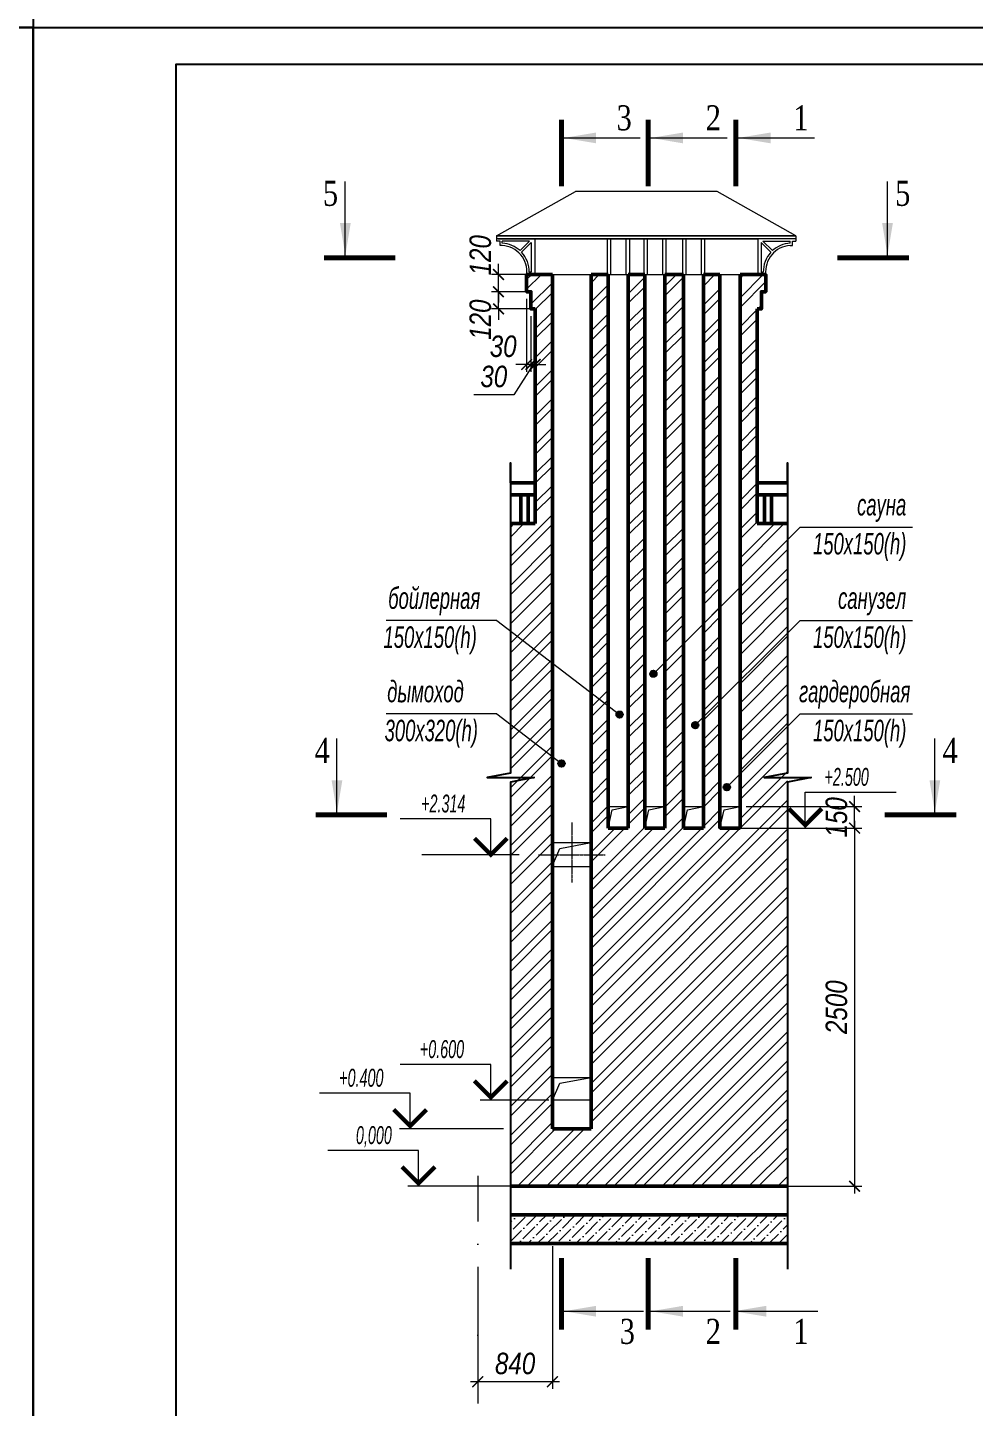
# Model space of a CAD drawing. Header units: millimetres. Extents: x 1582001 to 3303937, y 226471 to 491235.
# Drawn here: x 1665923 to 1679148, y 331395 to 350655 of the extents above; entities that cross this region are included whole.
import ezdxf
from ezdxf.enums import TextEntityAlignment as Align

# ---------------------------------------------------------------- set-up
doc = ezdxf.new("R2010")
doc.units = ezdxf.units.MM
doc.linetypes.add('CENTER', pattern=[50.8, 31.75, -6.35, 6.35, -6.35])
doc.linetypes.add('DASHDOT', pattern=[25.4, 12.7, -6.35, 0, -6.35])
doc.layers.get('Defpoints').update_dxf_attribs({"color": 255, "lineweight": 30})
for name, color, linetype, lineweight in [('A-Wall-G', 22, 'Continuous', 50), ('Оси', 251, 'CENTER', 9), ('Отметки', 123, 'Continuous', 18), ('Размеры', 7, 'Continuous', 18), ('Текст', 202, 'Continuous', 15), ('Текст-пояснений', 135, 'Continuous', 15), ('Штриховки', 251, 'Continuous', 20)]:
    doc.layers.add(name, color=color, linetype=linetype, lineweight=lineweight)
doc.layers.add('Формуляр', color=138, linetype='Continuous')
doc.styles.add('Romant', font='times.ttf')
doc.styles.add('STYLE1', font='ARIALNI.TTF', dxfattribs={"height": 300})
doc.styles.add('стиль1', font='ARIALNI.TTF', dxfattribs={"width": 0.98, "height": 300})
doc.dimstyles.new('50', dxfattribs={"dimtxt": 270, "dimasz": 150, "dimexe": 100, "dimexo": 100, "dimgap": 100, "dimtad": 1, "dimdec": 0, "dimlfac": 0.5, "dimzin": 0, "dimdsep": 46, "dimtxsty": 'стиль1', "dimblk": 'ARCHTICK', "dimcen": 0, "dimdle": 100, "dimclrd": 256, "dimclre": 256, "dimclrt": 256, "dimadec": 0, "dimazin": 0, "dimtfac": 1, "dimtdec": 0, "dimtix": 1, "dimtmove": 1, "dimatfit": 0, "dimldrblk": 'DOTSMALL', "dimfxl": 0, "dimtolj": 1, "dimtzin": 0, "dimlwd": -1, "dimlwe": -1, "dimarcsym": 0})

# ---------------------------------------------------------------- blocks, each defined once
blk = doc.blocks.new('_ArchTick')
at = {"color": 0, "linetype": 'ByBlock', "const_width": 0.15}
blk.add_lwpolyline([(-0.5, -0.5), (0.5, 0.5)], dxfattribs=at)
blk = doc.blocks.new('*D872')
at = {"layer": 'Defpoints', "color": 0, "lineweight": -3, "ltscale": 100, "transparency": 16777216}
for p in [(1675945, 339481), (1672689, 334481), (1677475, 334481)]:
    blk.add_point(p, dxfattribs=at)
at = {"layer": 'Размеры', "ltscale": 100, "transparency": 16777216}
for p, q in [((1677475, 339581), (1677475, 334381)), ((1676045, 339481), (1677575, 339481)), ((1672789, 334481), (1677575, 334481))]:
    blk.add_line(p, q, dxfattribs=at)
at = {"layer": 'Размеры', "ltscale": 100, "transparency": 16777216, "xscale": 150, "yscale": 150, "zscale": 150}
for p, rotation in [((1677475, 339481), 90), ((1677475, 334481), 270)]:
    blk.add_blockref('_ArchTick', p, dxfattribs=dict(at, rotation=rotation))
at = {"layer": 'Размеры', "ltscale": 100, "transparency": 16777216, "insert": (1677222, 336981), "char_height": 300, "attachment_point": 5, "rotation": 90, "style": 'стиль1'}
blk.add_mtext('\\A1;2500', dxfattribs=at)
blk = doc.blocks.new('_DotSmall')
at = {"color": 0, "linetype": 'ByBlock', "const_width": 0.5}
blk.add_lwpolyline([(-0.0625, 0, 1), (0.0625, 0, 1)], format="xyb", close=True, dxfattribs=at)
blk = doc.blocks.new('*D873')
at = {"layer": 'Defpoints', "color": 0, "lineweight": -3, "ltscale": 100, "transparency": 16777216}
for p in [(1675859, 339781), (1677475, 339781), (1675594, 339481)]:
    blk.add_point(p, dxfattribs=at)
at = {"layer": 'Размеры', "ltscale": 100, "transparency": 16777216}
for p, q in [((1675959, 339781), (1677575, 339781)), ((1677475, 339781), (1677475, 339931)), ((1677475, 339481), (1677475, 339781)), ((1675694, 339481), (1677575, 339481)), ((1677475, 339481), (1677475, 339331))]:
    blk.add_line(p, q, dxfattribs=at)
at = {"layer": 'Размеры', "ltscale": 100, "transparency": 16777216, "xscale": 150, "yscale": 150, "zscale": 150}
for p, rotation in [((1677475, 339781), 270), ((1677475, 339481), 90)]:
    blk.add_blockref('_ArchTick', p, dxfattribs=dict(at, rotation=rotation))
at = {"layer": 'Размеры', "ltscale": 100, "transparency": 16777216, "insert": (1677222, 339631), "char_height": 300, "attachment_point": 5, "rotation": 90, "style": 'стиль1'}
blk.add_mtext('\\A1;150', dxfattribs=at)
blk = doc.blocks.new('*D874')
at = {"layer": 'Defpoints', "color": 0, "lineweight": -3, "ltscale": 100, "transparency": 16777216}
for p in [(1672501, 346968), (1672994, 346968), (1673054, 346728)]:
    blk.add_point(p, dxfattribs=at)
at = {"layer": 'Размеры', "ltscale": 100, "transparency": 16777216}
for p, q in [((1672501, 346968), (1672501, 347118)), ((1672894, 346968), (1672401, 346968)), ((1672501, 346728), (1672501, 346968)), ((1672954, 346728), (1672401, 346728)), ((1672501, 346728), (1672501, 346578))]:
    blk.add_line(p, q, dxfattribs=at)
at = {"layer": 'Размеры', "ltscale": 100, "transparency": 16777216, "xscale": 150, "yscale": 150, "zscale": 150}
for p, rotation in [((1672501, 346968), 270), ((1672501, 346728), 90)]:
    blk.add_blockref('_ArchTick', p, dxfattribs=dict(at, rotation=rotation))
at = {"layer": 'Размеры', "ltscale": 100, "transparency": 16777216, "insert": (1672248, 346578), "char_height": 300, "attachment_point": 5, "rotation": 90, "style": 'стиль1'}
blk.add_mtext('\\A1;120', dxfattribs=at)
blk = doc.blocks.new('*D875')
at = {"layer": 'Defpoints', "color": 0, "lineweight": -3, "ltscale": 100, "transparency": 16777216}
for p in [(1672501, 347208), (1672994, 347208), (1672994, 346968)]:
    blk.add_point(p, dxfattribs=at)
at = {"layer": 'Размеры', "ltscale": 100, "transparency": 16777216}
for p, q in [((1672501, 347208), (1672501, 347358)), ((1672894, 347208), (1672401, 347208)), ((1672501, 346968), (1672501, 347208)), ((1672894, 346968), (1672401, 346968)), ((1672501, 346968), (1672501, 346818))]:
    blk.add_line(p, q, dxfattribs=at)
at = {"layer": 'Размеры', "ltscale": 100, "transparency": 16777216, "xscale": 150, "yscale": 150, "zscale": 150}
for p, rotation in [((1672501, 347208), 270), ((1672501, 346968), 90)]:
    blk.add_blockref('_ArchTick', p, dxfattribs=dict(at, rotation=rotation))
at = {"layer": 'Размеры', "ltscale": 100, "transparency": 16777216, "insert": (1672248, 347477), "char_height": 300, "attachment_point": 5, "rotation": 90, "style": 'стиль1'}
blk.add_mtext('\\A1;120', dxfattribs=at)
blk = doc.blocks.new('*D876')
at = {"layer": 'Defpoints', "color": 0, "lineweight": -3, "ltscale": 100, "transparency": 16777216}
for p in [(1672954, 346728), (1673014, 346728), (1672954, 345952)]:
    blk.add_point(p, dxfattribs=at)
at = {"layer": 'Размеры', "ltscale": 100, "transparency": 16777216}
for p, q in [((1672954, 346628), (1672954, 345852)), ((1673014, 346628), (1673014, 345852)), ((1672984, 345952), (1672714, 345530)), ((1672954, 345952), (1672804, 345952)), ((1673014, 345952), (1672954, 345952)), ((1673014, 345952), (1672954, 345952)), ((1673014, 345952), (1673164, 345952)), ((1672714, 345530), (1672155, 345530))]:
    blk.add_line(p, q, dxfattribs=at)
at = {"layer": 'Размеры', "ltscale": 100, "transparency": 16777216, "xscale": 150, "yscale": 150, "zscale": 150}
blk.add_blockref('_ArchTick', (1672954, 345952), dxfattribs=at)
at = {"layer": 'Размеры', "ltscale": 100, "transparency": 16777216, "xscale": 150, "yscale": 150, "zscale": 150, "rotation": 180}
blk.add_blockref('_ArchTick', (1673014, 345952), dxfattribs=at)
at = {"layer": 'Размеры', "ltscale": 100, "transparency": 16777216, "insert": (1672435, 345783), "char_height": 300, "attachment_point": 5, "style": 'стиль1'}
blk.add_mtext('\\A1;30', dxfattribs=at)
blk = doc.blocks.new('*D877')
at = {"layer": 'Defpoints', "color": 0, "lineweight": -3, "ltscale": 100, "transparency": 16777216}
for p in [(1672894, 346968), (1672954, 346728), (1672894, 345952)]:
    blk.add_point(p, dxfattribs=at)
at = {"layer": 'Размеры', "ltscale": 100, "transparency": 16777216}
for p, q in [((1672894, 346868), (1672894, 345852)), ((1672954, 346628), (1672954, 345852)), ((1672894, 345952), (1672744, 345952)), ((1672954, 345952), (1672894, 345952)), ((1672954, 345952), (1673104, 345952))]:
    blk.add_line(p, q, dxfattribs=at)
at = {"layer": 'Размеры', "ltscale": 100, "transparency": 16777216, "xscale": 150, "yscale": 150, "zscale": 150}
blk.add_blockref('_ArchTick', (1672894, 345952), dxfattribs=at)
at = {"layer": 'Размеры', "ltscale": 100, "transparency": 16777216, "xscale": 150, "yscale": 150, "zscale": 150, "rotation": 180}
blk.add_blockref('_ArchTick', (1672954, 345952), dxfattribs=at)
at = {"layer": 'Размеры', "ltscale": 100, "transparency": 16777216, "insert": (1672566, 346205), "char_height": 300, "attachment_point": 5, "style": 'стиль1'}
blk.add_mtext('\\A1;30', dxfattribs=at)
blk = doc.blocks.new('*D893')
at = {"layer": 'Defpoints', "color": 0, "lineweight": -3, "ltscale": 100, "transparency": 16777216}
for p in [(1673254, 333744), (1672211, 333290), (1672211, 331753)]:
    blk.add_point(p, dxfattribs=at)
at = {"layer": 'Размеры', "ltscale": 100, "transparency": 16777216}
for p, q in [((1673254, 333644), (1673254, 331653)), ((1672211, 333190), (1672211, 331653)), ((1673354, 331753), (1672111, 331753))]:
    blk.add_line(p, q, dxfattribs=at)
at = {"layer": 'Размеры', "ltscale": 100, "transparency": 16777216, "xscale": 150, "yscale": 150, "zscale": 150, "rotation": 180}
blk.add_blockref('_ArchTick', (1672211, 331753), dxfattribs=at)
at = {"layer": 'Размеры', "ltscale": 100, "transparency": 16777216, "xscale": 150, "yscale": 150, "zscale": 150}
blk.add_blockref('_ArchTick', (1673254, 331753), dxfattribs=at)
at = {"layer": 'Размеры', "ltscale": 100, "transparency": 16777216, "insert": (1672733, 332006), "char_height": 300, "attachment_point": 5, "style": 'стиль1'}
blk.add_mtext('\\A1;840', dxfattribs=at)

msp = doc.modelspace()

# ---------------------------------------------------------------- hatches: boundary and pattern name
at = {"lineweight": -3, "ltscale": 100}
h = msp.add_hatch(color=256, dxfattribs=at)
edge = h.paths.add_edge_path()
edge.add_arc((1674664.3, 341636), 45.2, 0, 360)
h = msp.add_hatch(color=256, dxfattribs=at)
edge = h.paths.add_edge_path()
edge.add_arc((1674193, 341065.7), 45.2, 0, 360)
h = msp.add_hatch(color=256, dxfattribs=at)
edge = h.paths.add_edge_path()
edge.add_arc((1675249.4, 340916.9), 45.2, 0, 360)
h = msp.add_hatch(color=256, dxfattribs=at)
edge = h.paths.add_edge_path()
edge.add_arc((1673381.2, 340383.5), 45.2, 0, 360)
h = msp.add_hatch(color=256, dxfattribs=at)
edge = h.paths.add_edge_path()
edge.add_arc((1675689.2, 340052.7), 45.2, 0, 360)
at = {"layer": 'Размеры', "ltscale": 100}
h = msp.add_hatch(dxfattribs=at)
h.set_pattern_fill('ANSI36', color=256, scale=30, style=0)
h.set_pattern_definition([(45, (96518.715, 131001.12), (50.5139407, 185.2177825), [238.125, -47.625, 0, -47.625])])
h.paths.add_polyline_path([(1675757.2, 333681.2), (1675757.2, 334081.2), (1672667.7, 334081.2), (1672667.7, 333681.2)])
h.paths.add_polyline_path([(1675763.6, 334081.2), (1676537.2, 334081.2), (1676537.2, 333681.2), (1675763.6, 333681.2)])
at = {"layer": 'Штриховки', "ltscale": 100}
h = msp.add_hatch(dxfattribs=at)
h.set_pattern_fill('ANSI32', color=256, scale=30, style=0)
h.set_pattern_definition([(45, (96518.72, 131001.12), (-202.055763, 202.055763), []), (45, (96653.42, 131001.12), (-202.055763, 202.055763), [])])
h.paths.add_polyline_path([(1672667.7, 343731.4), (1672667.7, 334481.2), (1676537.2, 334481.2), (1676537.2, 343731.4), (1676114.3, 343731.4), (1676114.3, 346728.2), (1676144.3, 346728.2), (1676174.3, 346728.2), (1676174.3, 346968.2), (1676234.3, 346968.2), (1676234.3, 347208.2), (1675874.3, 347208.2), (1675874.3, 339481.2), (1675594.3, 339481.2), (1675594.3, 347208.2), (1675364.3, 347208.2), (1675364.3, 339481.2), (1675084.3, 339481.2), (1675084.3, 347208.2), (1674824.3, 347208.2), (1674824.3, 339481.2), (1674544.3, 339481.2), (1674544.3, 347208.2), (1674314.3, 347208.2), (1674314.3, 339481.2), (1674034.3, 339481.2), (1674034.3, 347208.2), (1673794.3, 347208.2), (1673794.3, 335281.2), (1673254.3, 335281.2), (1673254.3, 347208.2), (1672894.3, 347208.2), (1672894.3, 346968.2), (1672954.3, 346968.2), (1672954.3, 346728.2), (1673014.3, 346728.2), (1673014.3, 343731.4)])

# ---------------------------------------------------------------- linework, layer by layer
at = {"color": 0, "lineweight": -3, "ltscale": 100}
for points in [[(1672667.7, 344301.2), (1672667.7, 344579.9), (1672667.7, 340248.5), (1672341, 340185.6), (1672996.8, 340185.6), (1672667.7, 340123.4), (1672667.7, 333323.3)], [(1676537.2, 344301.2), (1676537.2, 344579.9), (1676537.2, 340248.5), (1676210.5, 340185.6), (1676866.3, 340185.6), (1676537.2, 340123.4), (1676537.2, 333323.3)]]:
    msp.add_lwpolyline(points, dxfattribs=at)
at = {"lineweight": -3, "ltscale": 100}
for centre in [(1674664.3, 341636), (1674193, 341065.7), (1675249.4, 340916.9), (1673381.2, 340383.5), (1675689.2, 340052.7)]:
    msp.add_circle(centre, 45.2, dxfattribs=at)
at = {"layer": 'A-Wall-G', "ltscale": 100}
for p, q in [((1673014.3, 346728.2), (1673014.3, 343731.4)), ((1673014.3, 346728.2), (1673014.3, 343731.4)), ((1676114.3, 346728.2), (1676114.3, 343731.4)), ((1676114.3, 346728.2), (1676114.3, 343731.4)), ((1673014.3, 343731.4), (1672667.7, 343731.4)), ((1676537.2, 343731.4), (1676114.3, 343731.4)), ((1673794.3, 335281.2), (1673254.3, 335281.2))]:
    msp.add_line(p, q, dxfattribs=at)
at = {"layer": 'A-Wall-G', "color": 0, "ltscale": 100}
for p, q in [((1673014.3, 344301.2), (1672667.7, 344301.2)), ((1676537.2, 344301.2), (1676114.3, 344301.2)), ((1673014.3, 344131.4), (1672667.7, 344131.4)), ((1676537.2, 344131.4), (1676114.3, 344131.4)), ((1676537.2, 334481.2), (1672667.7, 334481.2)), ((1676537.2, 334081.2), (1672667.7, 334081.2)), ((1676537.2, 333681.2), (1672667.7, 333681.2))]:
    msp.add_line(p, q, dxfattribs=at)
at = {"layer": 'A-Wall-G', "ltscale": 100}
for points in [[(1673254.3, 347208.2), (1672894.3, 347208.2), (1672894.3, 346968.2), (1672954.3, 346968.2), (1672954.3, 346728.2), (1673014.3, 346728.2)], [(1673254.3, 335281.2), (1673254.3, 347208.2)], [(1673794.3, 335281.2), (1673794.3, 347208.2)], [(1673794.3, 347208.2), (1674034.3, 347208.2)], [(1674034.3, 339481.2), (1674034.3, 347208.2)], [(1674314.3, 339481.2), (1674314.3, 347208.2)], [(1674314.3, 347208.2), (1674544.3, 347208.2)], [(1674544.3, 339481.2), (1674544.3, 347208.2)], [(1674824.3, 339481.2), (1674824.3, 347208.2)], [(1674824.3, 347208.2), (1675084.3, 347208.2)], [(1675084.3, 339481.2), (1675084.3, 347208.2)], [(1675364.3, 339481.2), (1675364.3, 347208.2)], [(1675364.3, 347208.2), (1675594.3, 347208.2)], [(1675594.3, 339481.2), (1675594.3, 347208.2)], [(1675874.3, 339481.2), (1675874.3, 347208.2)], [(1675874.3, 347208.2), (1676234.3, 347208.2), (1676234.3, 346968.2), (1676174.3, 346968.2), (1676174.3, 346728.2), (1676114.3, 346728.2)], [(1674314.3, 339481.2), (1674034.3, 339481.2)], [(1674824.3, 339481.2), (1674544.3, 339481.2)], [(1675364.3, 339481.2), (1675084.3, 339481.2)], [(1675874.3, 339481.2), (1675594.3, 339481.2)]]:
    msp.add_lwpolyline(points, dxfattribs=at)
at = {"layer": 'A-Wall-G', "color": 0, "ltscale": 100}
for points in [[(1672914.3, 344131.4), (1672914.3, 343731.4), (1672814.3, 343731.4), (1672814.3, 344131.4), (1672914.3, 344131.4)], [(1676314.3, 344131.4), (1676314.3, 343731.4), (1676214.3, 343731.4), (1676214.3, 344131.4), (1676314.3, 344131.4)]]:
    msp.add_lwpolyline(points, dxfattribs=at)
at = {"layer": 'Оси', "ltscale": 0.6}
for p, q in [((1673524.3, 339559.5), (1673524.3, 338722.5)), ((1673058.5, 339109.2), (1673990, 339109.2))]:
    msp.add_line(p, q, dxfattribs=at)
at = {"layer": 'Оси', "linetype": 'DASHDOT', "ltscale": 50}
msp.add_line((1672210.8, 334625.8), (1672210.8, 331268.5), dxfattribs=at)
at = {"layer": 'Отметки', "color": 0, "linetype": 'Continuous', "ltscale": 100}
for p, q in [((1676786.5, 339481.2), (1676786.5, 339981.2)), ((1676786.5, 339981.2), (1678053.2, 339981.2)), ((1672393.2, 339609.2), (1671126.6, 339609.2)), ((1672393.2, 339109.2), (1672393.2, 339609.2)), ((1675579.4, 339481.2), (1676936.5, 339481.2)), ((1672787.9, 339109.2), (1671430.7, 339109.2)), ((1672393.2, 336181.2), (1671126.6, 336181.2)), ((1672393.2, 335681.2), (1672393.2, 336181.2)), ((1671266.6, 335781.2), (1670000, 335781.2)), ((1671266.6, 335281.2), (1671266.6, 335781.2)), ((1673206.2, 335681.2), (1672243.2, 335681.2)), ((1672572.1, 335281.2), (1671116.6, 335281.2)), ((1671383.7, 334981.2), (1670117.1, 334981.2)), ((1671383.7, 334481.2), (1671383.7, 334981.2)), ((1671383.7, 334481.2), (1671383.7, 334981.2)), ((1672689.2, 334481.2), (1671233.7, 334481.2))]:
    msp.add_line(p, q, dxfattribs=at)
at = {"layer": 'Отметки', "color": 0, "linetype": 'Continuous', "ltscale": 100, "const_width": 60}
for points in [[(1677015.3, 339752.4), (1676786.5, 339523.6), (1676557.7, 339752.4)], [(1672164.4, 339337.9), (1672393.2, 339109.2), (1672622, 339337.9)], [(1672164.4, 335952.4), (1672393.2, 335723.6), (1672622, 335952.4)], [(1671037.9, 335552.4), (1671266.6, 335323.6), (1671495.4, 335552.4)], [(1671154.9, 334752.4), (1671383.7, 334523.6), (1671612.5, 334752.4)]]:
    msp.add_lwpolyline(points, dxfattribs=at)
at = {"layer": 'Размеры', "ltscale": 100}
for p, q in [((1673254.3, 347208.2), (1675874.3, 347208.2)), ((1674090.8, 339737.9), (1674314.3, 339781.2)), ((1674600.8, 339737.9), (1674824.3, 339781.2)), ((1675140.8, 339737.9), (1675364.3, 339781.2)), ((1675650.8, 339737.9), (1675874.3, 339781.2)), ((1674034.3, 339481.2), (1674090.8, 339737.9)), ((1674544.3, 339481.2), (1674600.8, 339737.9)), ((1675084.3, 339481.2), (1675140.8, 339737.9)), ((1675594.3, 339481.2), (1675650.8, 339737.9)), ((1673254.3, 338959.2), (1673359.1, 339197.4)), ((1673359.1, 339197.4), (1673794.3, 339279.2)), ((1673254.3, 335681.2), (1673359.1, 335919.4)), ((1673359.1, 335919.4), (1673794.3, 336001.2))]:
    msp.add_line(p, q, dxfattribs=at)
for points in [[(1674034.3, 339781.2), (1674314.3, 339781.2), (1674314.3, 339481.2), (1674034.3, 339481.2)], [(1674544.3, 339781.2), (1674824.3, 339781.2), (1674824.3, 339481.2), (1674544.3, 339481.2)], [(1675084.3, 339781.2), (1675364.3, 339781.2), (1675364.3, 339481.2), (1675084.3, 339481.2)], [(1675594.3, 339781.2), (1675874.3, 339781.2), (1675874.3, 339481.2), (1675594.3, 339481.2)], [(1673254.3, 339279.2), (1673794.3, 339279.2), (1673794.3, 338939.2), (1673254.3, 338939.2)], [(1673254.3, 336001.2), (1673794.3, 336001.2), (1673794.3, 335681.2), (1673254.3, 335681.2)]]:
    msp.add_lwpolyline(points, close=True, dxfattribs=at)
at = {"layer": 'Текст', "ltscale": 2}
for p, q in [((1676714.1, 343683.2), (1678283.3, 343683.2)), ((1672476, 342379.8), (1670929.6, 342379.8)), ((1676714.1, 342379.8), (1678283.3, 342379.8)), ((1672476, 341076.3), (1670929.6, 341076.3)), ((1676714.1, 341076.3), (1678283.3, 341076.3))]:
    msp.add_line(p, q, dxfattribs=at)
for points in [[(1676714.1, 343683.2), (1674664.3, 341636)], [(1672476, 342379.8), (1674193, 341065.7)], [(1676714.1, 342379.8), (1675249.4, 340916.9)], [(1672476, 341076.3), (1673381.2, 340383.5)], [(1676714.1, 341076.3), (1675689.2, 340052.7)]]:
    msp.add_lwpolyline(points, dxfattribs=at)
at = {"layer": 'Текст-пояснений', "linetype": 'Continuous', "ltscale": 2}
for p, q in [((1673413.9, 349114.9), (1674479.9, 349114.9)), ((1674628.1, 349114.9), (1675694.2, 349114.9)), ((1675850.3, 349114.9), (1676916.4, 349114.9)), ((1670361.4, 347476.8), (1670361.4, 348507.8)), ((1677934.1, 347476.8), (1677934.1, 348507.8)), ((1670245, 339699.1), (1670245, 340730.1)), ((1678595.9, 339699.1), (1678595.9, 340730.1)), ((1673413.9, 332736.9), (1674524, 332736.9)), ((1674628.1, 332736.9), (1675738.3, 332736.9)), ((1675850.3, 332736.9), (1676960.4, 332736.9))]:
    msp.add_line(p, q, dxfattribs=at)
at = {"layer": 'Текст-пояснений', "linetype": 'Continuous', "ltscale": 2, "const_width": 70}
for points in [[(1673378.9, 348439.7), (1673378.9, 349370.8)], [(1674593.1, 348439.7), (1674593.1, 349370.8)], [(1675815.3, 348439.7), (1675815.3, 349370.8)], [(1670061.4, 347441.8), (1671061.4, 347441.8)], [(1678234.1, 347441.8), (1677234.1, 347441.8)], [(1669945, 339664.1), (1670945, 339664.1)], [(1678895.9, 339664.1), (1677895.9, 339664.1)], [(1673378.9, 333481.1), (1673378.9, 332481.1)], [(1674593.1, 333481.1), (1674593.1, 332481.1)], [(1675815.3, 333481.1), (1675815.3, 332481.1)]]:
    msp.add_lwpolyline(points, dxfattribs=at)
at = {"layer": 'Текст-пояснений', "linetype": 'Continuous', "ltscale": 2}
for points in [[(1673413.9, 349114.9), (1673864.5, 349039.5), (1673864.5, 349190.3)], [(1674628.1, 349114.9), (1675078.8, 349039.5), (1675078.8, 349190.3)], [(1675850.3, 349114.9), (1676301, 349039.5), (1676301, 349190.3)], [(1670361.4, 347476.8), (1670286, 347927.5), (1670436.8, 347927.5)], [(1677934.1, 347476.8), (1678009.5, 347927.5), (1677858.7, 347927.5)], [(1670245, 339699.1), (1670169.6, 340149.7), (1670320.4, 340149.7)], [(1678595.9, 339699.1), (1678671.3, 340149.7), (1678520.5, 340149.7)], [(1673413.9, 332736.9), (1673864.5, 332812.3), (1673864.5, 332661.5)], [(1674628.1, 332736.9), (1675078.8, 332812.3), (1675078.8, 332661.5)], [(1675790.5, 332736.9), (1676241.2, 332812.3), (1676241.2, 332661.5)]]:
    msp.add_solid(points, dxfattribs=at)
at = {"layer": 'Формуляр', "color": 0}
for points in [[(1624000.8, 380354.9), (1666000.8, 380354.9), (1666000.8, 350654.9), (1624000.8, 350654.9)], [(1624000.8, 350654.9), (1666000.8, 350654.9), (1666000.8, 320955), (1624000.8, 320955)], [(1668000.8, 321455), (1668000.8, 350144.9), (1707500.7, 350144.9), (1707500.7, 321455)]]:
    msp.add_lwpolyline(points, close=True, dxfattribs=at)
at = {"layer": 'Формуляр'}
msp.add_lwpolyline([(1666000.8, 350654.9), (1708000.7, 350654.9), (1708000.7, 320955), (1666000.8, 320955)], close=True, dxfattribs=at)
at = {"layer": 'Штриховки'}
for p, q in [((1672474.3, 347747.9), (1673574.3, 348369)), ((1675554.3, 348369), (1673574.3, 348369)), ((1676654.3, 347747.9), (1675554.3, 348369)), ((1672474.3, 347747.9), (1672474.3, 347707.9)), ((1672474.3, 347747.9), (1676654.3, 347747.9)), ((1676654.3, 347747.9), (1672474.3, 347747.9)), ((1672474.3, 347707.9), (1672474.3, 347675.9)), ((1676654.3, 347707.9), (1672474.3, 347707.9)), ((1672522.3, 347675.9), (1672474.3, 347675.9)), ((1672494.3, 347707.9), (1676121.9, 347707.9)), ((1672522.3, 347611.9), (1672522.3, 347675.9)), ((1672935.9, 347675.9), (1672554.3, 347675.9)), ((1672554.3, 347643.9), (1672554.3, 347675.9)), ((1672935.9, 347675.9), (1672801.3, 347541.4)), ((1672958.6, 347653.3), (1672824, 347518.8)), ((1672958.6, 347653.3), (1672958.6, 347240.2)), ((1673006.6, 347707.9), (1673006.6, 347208.2)), ((1674018.8, 347707.9), (1674018.8, 347208.2)), ((1674066.8, 347707.9), (1674066.8, 347208.2)), ((1674281.7, 347707.9), (1674281.7, 347208.2)), ((1674329.7, 347707.9), (1674329.7, 347208.2)), ((1674528.8, 347707.9), (1674528.8, 347208.2)), ((1674576.8, 347707.9), (1674576.8, 347208.2)), ((1674791.7, 347707.9), (1674791.7, 347208.2)), ((1674839.7, 347707.9), (1674839.7, 347208.2)), ((1675068.8, 347707.9), (1675068.8, 347208.2)), ((1675116.8, 347707.9), (1675116.8, 347208.2)), ((1675331.7, 347707.9), (1675331.7, 347208.2)), ((1675379.7, 347707.9), (1675379.7, 347208.2)), ((1676121.9, 347707.9), (1676121.9, 347208.2)), ((1676169.9, 347653.3), (1676304.5, 347518.8)), ((1676169.9, 347653.3), (1676169.9, 347240.2)), ((1676192.6, 347675.9), (1676327.2, 347541.4)), ((1676192.6, 347675.9), (1676574.2, 347675.9)), ((1676574.2, 347643.9), (1676574.2, 347675.9)), ((1676606.2, 347675.9), (1676654.3, 347675.9)), ((1676606.2, 347611.9), (1676606.2, 347675.9)), ((1676654.3, 347747.9), (1676654.3, 347675.9)), ((1672554.3, 347611.9), (1672522.3, 347611.9)), ((1676574.2, 347611.9), (1676606.2, 347611.9)), ((1672958.6, 347240.2), (1672928.7, 347240.2)), ((1676169.9, 347240.2), (1676199.8, 347240.2))]:
    msp.add_line(p, q, dxfattribs=at)
for centre, radius, start, end in [((1672536.3, 347251.7), 392.6, 47.53964, 87.36429), ((1672536.3, 347251.7), 360.6, 353.07123, 87.13022), ((1672536.3, 347251.7), 392.6, 358.321, 42.86852), ((1676592.2, 347251.7), 392.6, 137.13148, 181.679), ((1676592.2, 347251.7), 360.6, 92.86978, 186.92877), ((1676592.2, 347251.7), 392.6, 92.63571, 132.46036)]:
    msp.add_arc(centre, radius, start, end, dxfattribs=at)

# ---------------------------------------------------------------- texts
at = {"layer": 'Отметки', "color": 0, "linetype": 'Continuous', "ltscale": 100, "style": 'стиль1', "width": 0.7}
for s, p in [('+2.500', (1677673, 340071.2)), ('+2.314', (1672038.9, 339699.2)), ('+0.600', (1672021, 336271.2)), ('+0.400', (1670894.4, 335871.2)), ('0,000', (1671011.5, 335071.2))]:
    msp.add_text(s, height=250, dxfattribs=at).set_placement(p, align=Align.RIGHT)
at = {"layer": 'Текст', "ltscale": 100, "style": 'STYLE1', "width": 0.75}
for s, p in [('сауна', (1678195.9, 343844.8)), ('150х150(h)', (1678197.8, 343300.2)), ('бойлерная', (1672246.6, 342541.3)), ('санузел', (1678195.9, 342541.3)), ('150х150(h)', (1672198.3, 341996.7)), ('150х150(h)', (1678197.8, 341996.7)), ('дымоход', (1672016.3, 341237.8)), ('гардеробная', (1678252.9, 341237.8)), ('300х320(h)', (1672213.6, 340693.2)), ('150х150(h)', (1678197.8, 340693.2))]:
    msp.add_text(s, height=300, dxfattribs=at).set_placement(p, align=Align.RIGHT)
at = {"layer": 'Текст-пояснений', "linetype": 'Continuous', "ltscale": 2, "style": 'Romant', "width": 0.8}
for s, p in [('3', (1674150.8, 349221.2)), ('2', (1675396.7, 349221.2)), ('1', (1676618.9, 349221.2)), ('5', (1670049.2, 348167)), ('5', (1678041.6, 348167)), ('4', (1669932.8, 340389.2)), ('4', (1678703.4, 340389.2)), ('3', (1674194.9, 332281.4)), ('2', (1675396.7, 332281.4)), ('1', (1676618.9, 332281.4))]:
    msp.add_text(s, height=350, dxfattribs=at).set_placement(p)

# ---------------------------------------------------------------- dimensions: what is measured, and where the dimension line sits
at = {"layer": 'Размеры', "ltscale": 100}
for base, p1, p2, picture, middle in [((1672501.1, 347208.2), (1672994.3, 346968.2), (1672994.3, 347208.2), '*D875', (1672501.1, 347477.2)), ((1672501.1, 346968.2), (1673054.3, 346728.2), (1672994.3, 346968.2), '*D874', (1672501.1, 346578.2))]:
    dim = msp.add_linear_dim(base=base, p1=p1, p2=p2, angle=90, dimstyle='50', dxfattribs=at)
    dim.commit()
    dim.dimension.update_dxf_attribs({"geometry": picture, "text_midpoint": middle, "dimtype": 160})
for base, p1, p2, picture, middle in [((1672894.3, 345952), (1672954.3, 346728.2), (1672894.3, 346968.2), '*D877', (1672566, 345952)), ((1672954.3, 345952), (1673014.3, 346728.2), (1672954.3, 346728.2), '*D876', (1672614.2, 345529.7))]:
    dim = msp.add_linear_dim(base=base, p1=p1, p2=p2, dimstyle='50', dxfattribs=at)
    dim.commit()
    dim.dimension.update_dxf_attribs({"geometry": picture, "text_midpoint": middle, "dimtype": 160})
for base, p1, p2, picture, middle in [((1677475.1, 339781.2), (1675594.3, 339481.2), (1675859.4, 339781.2), '*D873', (1677221.9, 339631.2)), ((1677475.1, 334481.2), (1675944.6, 339481.2), (1672689.2, 334481.2), '*D872', (1677221.9, 336981.2))]:
    dim = msp.add_linear_dim(base=base, p1=p1, p2=p2, angle=90, dimstyle='50', dxfattribs=at)
    dim.commit()
    dim.dimension.update_dxf_attribs({"geometry": picture, "text_midpoint": middle})
dim = msp.add_linear_dim(base=(1672210.8, 331753.2), p1=(1673254.3, 333744.3), p2=(1672210.8, 333290.4), text='840', dimstyle='50', dxfattribs=at)
dim.commit()
dim.dimension.update_dxf_attribs({"geometry": '*D893', "text_midpoint": (1672732.5, 332006.3)})

doc.saveas('drawing.dxf')
